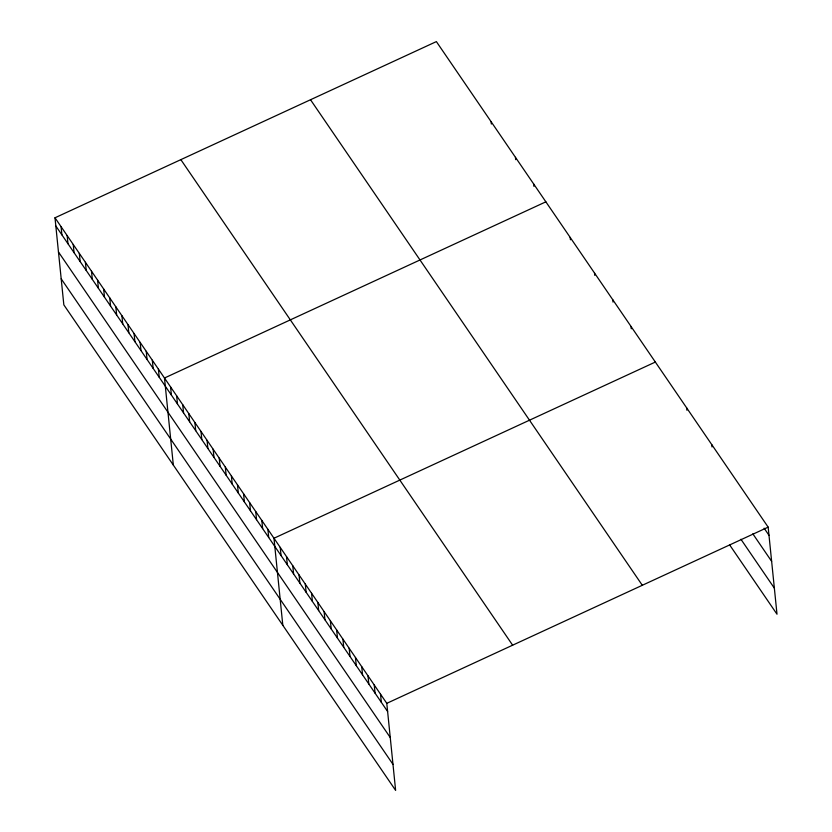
<?xml version="1.0" encoding="UTF-8"?>
<svg xmlns="http://www.w3.org/2000/svg" width="832" height="832" viewBox="0 0 832 832"><rect width="100%" height="100%" fill="white"/><g stroke="black" fill="none" stroke-linecap="round" stroke-linejoin="round"><path stroke-width="1.25" d="M54.995 217.786L386.786 703.331L395.626 790.4L63.835 304.855L54.995 217.786L436.374 41.6L768.165 527.145L777.005 614.214L729.654 544.918M545.865 201.833L164.486 378.009L173.326 465.088M655.356 362.055L273.978 538.242L282.818 625.31M386.786 703.331L768.165 527.145M764.119 528.174L768.997 535.309M752.835 533.832L771.638 561.35M740.938 539.261L774.363 588.172M310.513 99.736L642.304 585.281M180.846 159.64L512.637 645.185M55.817 225.95L387.608 711.495M58.469 251.992L390.26 737.526M61.194 278.814L392.985 764.358M711.755 444.6L711.994 446.93M686.691 407.919L686.93 410.249M631.02 326.456L631.259 328.786M612.778 299.749L613.007 302.078M594.526 273.042L594.766 275.371M570.19 237.432L570.43 239.772M533.697 184.028L533.936 186.358M515.445 157.321L515.684 159.65M491.119 121.711L491.358 124.051M380.515 694.158L381.347 702.322M374.244 684.986L375.076 693.15M367.983 675.813L368.815 683.977M361.712 666.64L362.544 674.804M355.451 657.467L356.273 665.631M349.18 648.294L350.012 656.458M342.909 639.132L343.741 647.296M336.648 629.959L337.47 638.123M330.377 620.786L331.209 628.95M324.116 611.614L324.938 619.778M317.845 602.441L318.677 610.605M311.574 593.268L312.406 601.432M305.313 584.095L306.134 592.259M299.042 574.933L299.874 583.097M292.77 565.76L293.602 573.924M286.51 556.587L287.342 564.751M280.238 547.414L281.07 555.578M267.894 529.339L268.715 537.503M261.81 520.437L262.642 528.601M255.726 511.534L256.558 519.698M249.642 502.632L250.474 510.796M243.558 493.73L244.39 501.894M237.474 484.838L238.306 493.002M231.39 475.935L232.222 484.099M225.316 467.033L226.138 475.197M219.232 458.13L220.054 466.294M213.148 449.228L213.98 457.392M207.064 440.326L207.896 448.49M200.98 431.423L201.812 439.587M194.896 422.521L195.728 430.685M188.812 413.618L189.644 421.782M182.728 404.716L183.56 412.88M176.644 395.814L177.476 403.978M170.57 386.911L171.392 395.075M158.402 369.106L159.234 377.27M152.318 360.214L153.15 368.378M146.234 351.312L147.066 359.476M140.15 342.41L140.982 350.574M134.066 333.507L134.898 341.671M127.982 324.605L128.814 332.769M121.898 315.702L122.73 323.866M115.825 306.8L116.646 314.964M109.741 297.898L110.562 306.062M103.657 288.995L104.489 297.159M97.573 280.093L98.405 288.257M91.489 271.19L92.321 279.354M85.405 262.288L86.237 270.452M79.321 253.386L80.153 261.55M73.237 244.483L74.069 252.647M67.153 235.591L67.985 243.755M61.079 226.689L61.901 234.853"/></g></svg>
